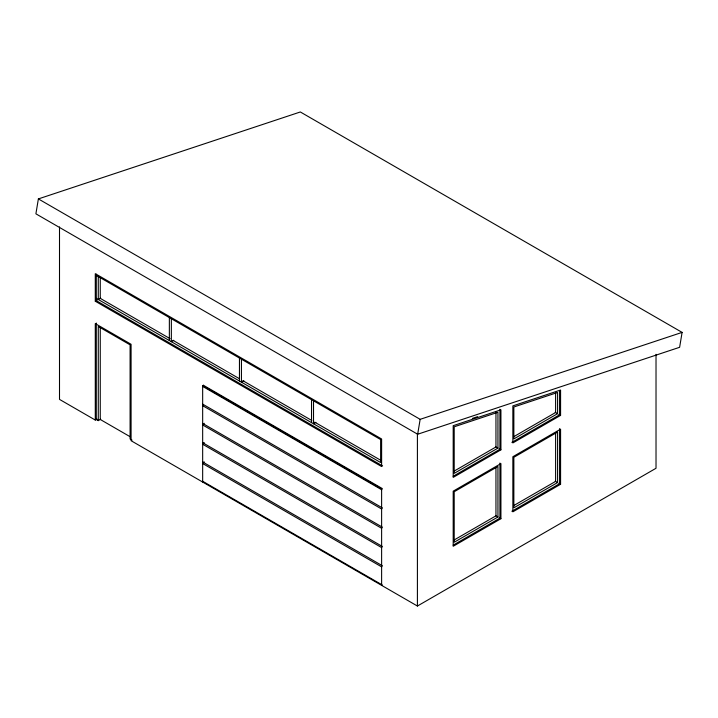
<?xml version="1.0" encoding="UTF-8"?>
<svg xmlns="http://www.w3.org/2000/svg" width="718" height="718" viewBox="0 0 718 718"><rect width="100%" height="100%" fill="white"/><g stroke="black" fill="none" stroke-linecap="round" stroke-linejoin="round"><path stroke-width="1.08" d="M38.377 198.913L35.9 213.82L417.67 434.237L679.623 347.297L682.1 332.389L300.33 111.972L38.377 198.913L420.156 419.33L682.1 332.389M417.67 434.237L420.156 419.33M203.338 404.521L202.664 405.679L381.617 508.999L382.29 507.832L202.664 404.126M95.288 301.228L381.617 466.538L381.617 438.985L95.288 273.675L95.288 301.228L96.993 300.241M100.664 298.123L98.276 299.505L98.276 276.538M173.729 340.314L171.351 341.687L171.351 318.729M59.504 226.915L59.504 399.387L95.288 420.048L96.993 419.07M96.284 323.046L96.284 419.474L98.276 420.622L100.664 419.249M243.824 380.782L241.436 382.156L241.436 359.197M204.226 423.288L202.664 424.966L381.617 528.286L382.29 527.12L202.664 423.414M204.226 442.575L202.664 444.254L381.617 547.574L382.29 546.407L202.664 442.701M204.226 461.853L202.664 463.532L381.617 566.852L382.29 565.685L202.664 461.979M315.902 422.39L313.515 423.773L313.515 400.815M454.108 471.116L495.95 446.964L495.95 412.249M513.765 436.679L555.606 412.518L555.606 392.441M497.942 448.113L454.198 473.368L454.198 426.797L497.942 412.276L497.942 448.113L495.555 446.731M557.59 413.667L513.846 438.922L513.846 406.998L557.59 392.477L557.59 413.667L555.211 412.294M453.166 476.258L499.934 449.253L499.934 409.269M511.862 442.369L559.582 414.816L559.582 390.574M500.922 449.827L453.202 477.38L453.202 425.684L500.922 409.843L500.922 449.827L499.216 448.849M560.578 415.39L512.858 442.943L512.858 405.885L560.578 390.045L560.578 415.39L558.873 414.412M454.108 539.999L495.95 515.838L495.95 467.526M513.765 505.562L555.606 481.401L555.606 433.089M497.942 516.987L454.198 542.243L454.198 491.731L497.942 466.476L497.942 516.987L495.555 515.614M557.59 482.55L513.846 507.805L513.846 457.294L557.59 432.039L557.59 482.55L555.211 481.168M453.166 545.141L499.934 518.136L499.934 463.029M511.862 511.252L559.582 483.699L559.582 428.592M500.922 518.71L453.202 546.263L453.202 491.157L500.922 463.604L500.922 518.71L499.216 517.732M560.578 484.273L512.858 511.826L512.858 456.72L560.578 429.167L560.578 484.273L558.873 483.286M95.288 420.048L95.288 323.621L131.08 344.281L131.08 440.717L417.409 606.028L656.019 468.271L656.019 354.333M472.354 418.423L477.658 416.655M96.284 275.398L380.63 439.56L380.63 462.518L96.284 298.356M170.121 338.69L100.26 298.356L100.26 277.579M173.029 340.368L239.013 378.458M242.89 380.702L311.783 420.479M314.69 422.157L380.675 460.247M382.613 465.964L96.284 300.654L96.284 274.204M130.146 436.732L100.26 419.474L100.26 327.579M132.076 440.143L130.093 438.994L130.093 344.855L98.276 326.484L98.276 420.622M202.664 481.266L382.29 584.973M417.409 433.555L417.409 606.028M381.617 585.358L381.617 488.931L202.664 385.611L202.664 482.038M311.531 399.666L311.531 422.624M239.453 358.049L239.453 381.007M169.358 317.58L169.358 340.538M203.338 385.234L202.664 386.401L381.617 489.721L382.29 488.554L203.338 385.234"/></g></svg>
